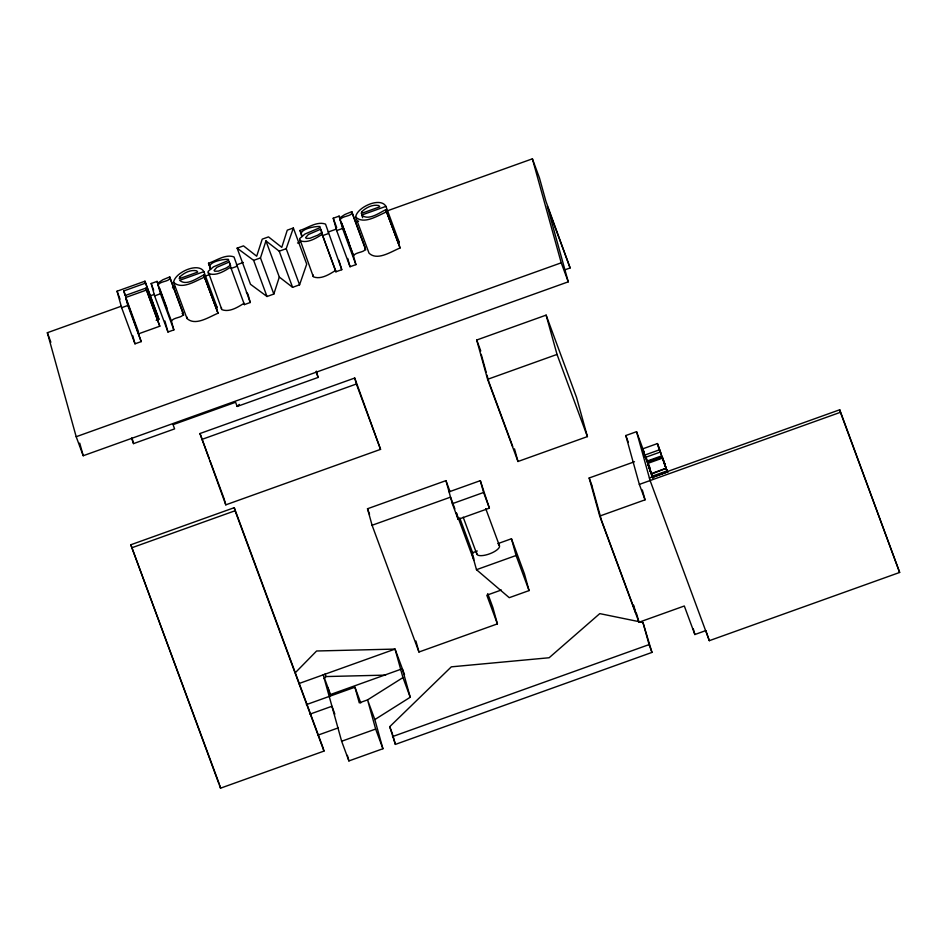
<?xml version="1.0" encoding="UTF-8"?>
<svg xmlns="http://www.w3.org/2000/svg" width="947" height="947" viewBox="0 0 947 947"><rect width="100%" height="100%" fill="white"/><g stroke="black" fill="none" stroke-linecap="round" stroke-linejoin="round"><path stroke-width="1.42" d="M246.421 292.41L247.901 294.044L250.245 302.507L244.397 304.603L244.03 303.289C237.733 307.242 229.411 312.581 221.847 309.633L208.103 271.434L213.43 266.853L228.772 260.33L228.322 259.324C223.421 258.91 205.179 262.283 210.601 269.35M221.409 308.9L221.468 307.574M299.56 239.946L299.998 240.68C307.562 243.628 315.884 238.289 322.169 234.335L335.534 270.475C329.248 274.429 320.926 279.767 313.362 276.82L299.619 238.62L304.946 234.039L320.287 227.517L319.837 226.511C314.937 226.096 296.695 229.47 302.117 236.549M312.924 276.086L312.983 274.76M273.837 294.055L260.472 257.915L265.941 240.905L279.223 251.192L292.587 287.332L299.572 284.822L306.71 264.13L293.357 227.99L287.272 230.168L281.78 247.356L268.51 236.892L262.224 239.153L256.684 256.211L243.497 245.865L237.129 248.15L250.493 284.289L267.007 296.506L273.837 294.055L279.306 277.045L265.941 240.905M299.572 284.822L286.207 248.682L293.357 227.99M295.275 672.749L316.606 650.991L395.053 649.086L404.511 674.655M324.028 678.632L326.064 676.56L385.63 675.116M389.738 726.68L451.317 666.842L549.13 657.751L599.771 613.62L642.954 622.463L651.974 652.412L395.373 744.401L389.738 726.68L392.626 734.481M131.526 438.141L133.539 443.61L174.603 428.884L173.052 424.67L235.59 402.25L237.152 406.452L239.283 404.416M158.066 284.976C160.434 280.643 171.111 281.934 169.738 276.915L162.801 279.779L157.581 283.224L157.072 281.389L151.177 283.496L154.61 295.866L167.974 332.006L173.857 329.899L171.431 321.116L158.066 284.976L160.493 293.759L173.857 329.899M171.431 321.116C173.798 316.783 184.476 318.074 183.102 313.055L169.738 276.915M340.115 219.704C342.494 215.371 353.172 216.662 351.799 211.643L344.862 214.507L339.63 217.952L339.121 216.117L333.237 218.224L336.67 230.595L350.035 266.734L355.918 264.627L353.48 255.844L340.115 219.704L342.554 228.487L355.918 264.627M353.48 255.844C355.859 251.511 366.536 252.802 365.163 247.783L351.799 211.643M244.397 304.603L230.666 267.149C224.368 271.102 216.046 276.441 208.482 273.494L208.044 272.76M203.688 274.938C197.094 278.24 186.299 286.29 179.634 280.324L203.877 271.635C198.361 261.727 174.603 272.7 173.621 282.324L186.985 318.464C195.319 326.407 209.098 316.866 218.035 313.232L203.688 274.938L217.408 310.959M385.749 209.666C379.143 212.968 368.347 221.018 361.695 215.052L385.938 206.363C380.41 196.455 356.652 207.429 355.67 217.052L369.034 253.192C377.368 261.135 391.147 251.594 400.084 247.96L385.749 209.666L399.456 245.687M298.743 683.616L395.053 649.086L402.96 677.59L367.554 699.892L359.28 702.863L354.936 687.214L306.343 704.639M400.948 669.245L330.491 694.506L323.223 674.832L341.642 741.252L348.91 760.926L382.919 748.734L374.834 719.566L410.229 697.252L402.321 668.748M204.043 274.819L204.67 277.092C195.733 280.726 181.954 290.267 173.621 282.324M386.092 209.547L386.719 211.82C377.782 215.454 364.003 224.995 355.67 217.052M209.121 265.338L208.529 263.219C216.484 260.662 225.516 253.82 234.004 256.921L250.245 302.507M300.637 232.524L300.045 230.417C308 227.848 317.032 221.006 325.519 224.108L341.76 269.694L335.901 271.801L322.169 234.335M229.233 261.988L216.827 267.35L214.081 270.451L214.768 271.233L218.414 271.114L226.25 267.989L230.18 265.42L229.233 261.988L230.713 266M320.749 229.174L308.343 234.536L305.597 237.638L306.283 238.419L309.929 238.301L317.754 235.176L321.696 232.607L320.749 229.174L322.229 233.199M144.962 281.2L145.507 283.141L123.797 290.93L125.087 295.571L145.885 288.125L146.43 290.066L125.631 297.524L141.198 341.607L134.995 343.832L121.63 307.692L117.061 291.203L144.962 281.2L158.327 317.34L158.871 319.281L156.16 320.252M564.566 269.942L570.118 267.954L547.283 206.209L568.259 281.827L83.218 455.732L76.186 436.721L47.35 332.717L121.015 306.307M150.194 295.843L154.361 294.351M172.437 287.876L175.207 286.882M204.398 276.417L209.962 274.417M236.359 264.959L243.308 262.461M297.512 243.036L300.294 242.03M328.088 232.062L336.422 229.079M355.883 222.107L358.664 221.101M386.459 211.145L532.392 158.824L539.423 177.835L545.957 201.403L570.118 267.954M121.63 307.692L127.833 305.467L125.631 297.524M154.61 295.866L160.493 293.759M236.88 266.367L231.032 268.463L230.666 267.149M237.129 248.15L253.642 260.366L260.472 257.915M279.223 251.192L286.207 248.682M322.536 235.661L328.396 233.554M336.67 230.595L342.554 228.487M138.996 333.664L159.794 326.206L145.885 288.125M76.186 436.721L561.228 262.816L532.392 158.824M237.152 406.452L318.121 377.427L316.369 371.141M199.971 433.525L354.734 378.031L380.552 449.363L225.788 504.846L199.971 433.525L209.027 458.028M476.708 340.02L546.123 315.126L576.51 397.314L587.412 436.603L517.985 461.497L487.598 379.321L476.708 340.02L480.756 350.97M201.628 439.503L356.392 384.009L354.734 378.031M487.598 379.321L557.025 354.427L546.123 315.126M130.804 544.774L234.252 507.687L323.128 748.035L323.969 751.089L220.533 788.176L130.804 544.774L219.171 783.737M131.657 547.828L235.093 510.753L234.252 507.687M487.729 593.603L492.831 607.382L497.4 623.884L418.953 652.01L372.088 525.265L367.507 508.752L445.954 480.638L450.038 491.659M449.067 491.848L480.318 480.65L489.386 508.148L458.147 519.358L452.346 503.686L445.954 480.638M372.088 525.265L450.535 497.139L454.88 508.894M705.622 630.666L694.861 634.526L684.314 605.997L638.988 622.25L599.723 516.068L645.049 499.827L639.343 484.402L625.801 435.537L636.55 431.69L644.197 452.346M452.346 503.686L483.597 492.476L480.318 480.65M659.195 449.091L660.035 452.145L645.191 457.46L642.599 448.89L657.455 443.563L661.373 454.359L661.172 453.613M644.362 455.235L659.219 449.908L657.455 443.563M599.723 516.068L589.164 477.986L634.49 461.745M647.109 461.899L661.965 456.572L661.752 455.827L646.896 461.142L647.109 461.899L643.629 451.873M650.044 469.44L647.511 462.598L662.367 457.271L664.557 463.154M647.736 463.403L662.592 458.088L662.367 457.271M662.592 458.088L666.984 470.919L652.128 476.246L651.205 473.63L666.061 468.303L662.817 459.2L665.339 465.675L664.782 463.947M651.347 474.139L666.061 468.303M649.393 477.998L839.729 409.767L899.65 572.45L709.327 640.681L650.104 480.543L636.55 431.69M653.963 476.779L666.12 472.423L654.01 476.886M639.343 484.402L840.427 412.3L839.729 409.767M497.791 543.661L511.451 538.76L524.437 573.858L529.065 590.585L509.261 597.687L476.483 569.692L471.843 552.965L477.3 551M476.483 569.692L516.091 555.487L511.451 538.76M501.33 590.005L486.805 595.213L497.4 623.884M309.953 714.145L331.935 706.261L334.847 714.133M317.742 735.227L338.363 727.841M341.642 741.252L375.651 729.06L367.554 699.892L374.834 719.566M392.484 736.6L649.086 644.599L642.954 622.463M182.073 313.374L183.102 313.055M279.306 277.045L292.587 287.332M397.29 239.224L399.303 242.503L385.938 206.363M215.229 304.496L217.242 307.775L203.877 271.635M338.884 260.247L341.76 269.694M651.205 473.63L647.961 464.527L650.482 471.002L650.234 470.174M652.412 475.832L652.897 477.501M665.149 465.782L665.883 467.64L663.646 461.473L664.806 464.87M650.293 471.109L651.027 472.967L648.802 466.8L649.95 470.197M647.511 462.598L649.701 468.481M840.427 412.3L899.65 572.45M661.965 456.572L658.485 446.546M659.219 449.908L660.035 452.145M666.203 468.812L666.984 470.919M645.724 456.478L650.305 468.872M642.599 448.89L646.529 459.686M652.661 477.371L652.862 478.152M705.835 630.631L709.327 640.681M625.801 435.537L628.346 442.427M561.228 262.816L568.259 281.827M557.025 354.427L587.412 436.603M589.164 477.986L592.23 486.261M649.086 644.599L651.974 652.412M489.398 383.369L512.706 446.416M516.091 555.487L529.065 590.585M386.719 211.82L400.084 247.96M483.597 492.476L489.386 508.148M485.752 508.681L499.448 545.709M361.695 215.052L362.689 217.739M352.391 213.809L365.755 249.949M463.178 517.169L476.862 554.196M459.709 517.831L472.955 553.652M471.843 552.965L473.831 558.363M473.82 560.115L456.336 512.812L458.147 519.358M339.121 216.117L340.115 218.793M341.595 222.805L349.017 242.882M341.618 223.303L352.994 254.092M333.237 218.224L336.694 227.588M300.045 230.417L302.034 235.767M356.392 384.009L380.552 449.363M367.507 508.752L369.543 514.268M316.097 371.958L318.121 377.427M253.642 260.366L267.007 296.506M402.96 677.59L410.229 697.252M208.529 263.219L210.518 268.581M375.651 729.06L382.919 748.734M204.67 277.092L218.035 313.232M354.936 687.214L360.76 702.958M325.07 673.873L326.064 676.56M170.342 279.081L183.706 315.221M157.072 281.389L158.054 284.064M159.546 288.077L166.968 308.154M151.177 283.496L153.651 290.184M235.093 510.753L323.969 751.089M145.507 283.141L158.871 319.281M210.033 460.751L224.131 498.868M146.43 290.066L159.794 326.206M123.797 290.93L125.773 296.281M126.081 298.258L138.451 331.722M127.833 305.467L141.198 341.607M117.061 291.203L120.032 299.228M47.35 332.717L50.866 342.234M667.73 472.34L666.83 469.487L667.753 472.174M652.874 477.667L652.199 475.678M650.376 470.363L651.086 472.494M651.228 472.991L652.128 476.246M693.311 628.938L694.861 634.526M644.623 455.424L645.191 457.46M642.315 489.954L645.049 499.827M636.644 613.786L638.988 622.25M633.673 605.204L636.017 613.656L601.463 520.234L592.076 486.379M514.493 448.866L517.985 461.497M481.218 354.332L486.202 372.313M486.971 375.083L488.889 381.996M347.738 258.484L350.035 266.734M335.534 270.475L335.901 271.801M415.911 641.012L418.953 652.01M393.017 735.902L395.373 744.401M347.36 755.327L348.91 760.926M328.112 688.067L330.361 696.175M224.463 500.063L225.788 504.846M164.92 321.009L167.974 332.006M132.71 335.581L134.995 343.832M132.071 438.272L133.539 443.61M219.692 785.11L220.533 788.176M79.726 443.125L83.218 455.732M186.867 316.937L186.985 318.464M498.643 544.868A12.062 4.155 -20.3 0 1 489.765 553.782A12.062 4.155 -20.3 0 1 476.838 553.06M179.693 277.045L179.196 278.738L197.71 272.097L196.739 270.854C190.678 269.386 183.931 272.878 179.693 277.045M361.742 211.773L361.257 213.466L379.759 206.825L378.8 205.582C372.739 204.114 365.992 207.606 361.742 211.773"/></g></svg>
